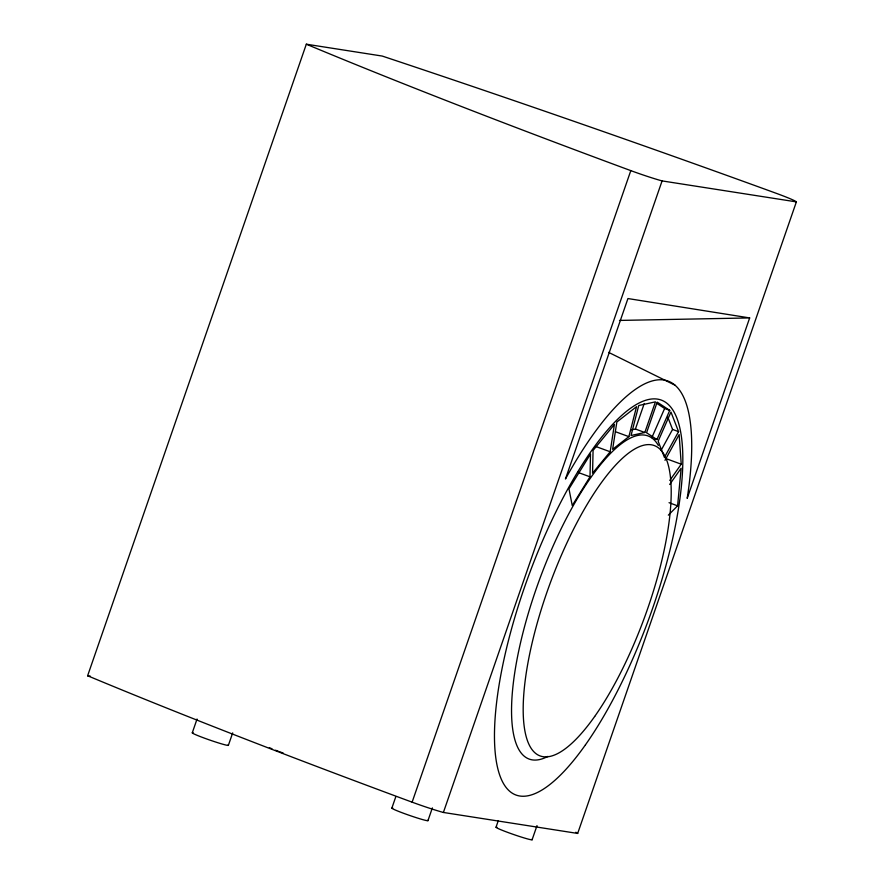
<?xml version="1.0" encoding="UTF-8"?>
<svg xmlns="http://www.w3.org/2000/svg" width="884" height="884" viewBox="0 0 884 884"><rect width="100%" height="100%" fill="white"/><g stroke="black" fill="none" stroke-linecap="round" stroke-linejoin="round"><path stroke-width="1.33" d="M590.004 476.819L590.501 454.067L568.964 488.863L572.246 505.526L590.004 476.819L577.782 472.332M668.337 515.151L677.597 505.836L681.144 468.222L669.696 484.454M610.17 451.768L614.402 424.475L593.065 450.431L592.567 473.183L610.17 451.768L595.507 446.387M628.867 436.652L636.546 406.662L616.855 421.999L612.623 449.304L628.867 436.652L615.419 431.712M87.626 675.752L306.328 44.2L382.219 56.057A878.652 50.576 19.1 0 1 768.362 190.436L776.318 193.342A30.365 1.746 19.1 0 1 796.374 201.883L577.672 833.435L443.392 812.462A30.365 1.746 19.1 0 1 412.121 802.164L404.297 799.28A878.652 50.576 19.1 0 1 87.626 675.752L90.345 676.172M192.292 732.781L197.044 719.035M228.359 745.378L232.691 732.891M391.866 808.086L395.855 796.583M412.121 802.164L630.811 170.623L622.988 167.739A878.652 50.576 19.1 0 1 306.328 44.2M427.944 820.683L432.364 807.899M443.392 812.462L662.083 180.911L796.374 201.883M496.023 827.203L498.256 820.75M631.651 429.856L635.408 429.027L644.248 403.513M644.823 432.486L655.431 401.855L638.723 405.524L631.043 435.514L644.823 432.486L635.408 429.027M532.091 839.8L537.008 825.623M749.665 317.931L687.188 498.366A230.481 69.958 -69.8 0 0 565.451 478.995L627.938 298.549L749.665 317.931L619.485 320.428M651.817 437.679L664.624 408.485L656.624 403.248M656.945 439.558L669.752 410.375L657.177 402.132L646.569 432.762L656.945 439.558L654.381 438.619M661 450.508L672.569 429.436L667.829 417.193M678.558 431.635L664.414 457.393L658.149 441.226L670.967 412.043L678.558 431.635L672.569 429.436M665 460.332L679.144 434.585L681.232 464.199L669.785 480.432M664.624 408.485L669.752 410.375M665.343 458.365L681.232 464.199M669.044 502.687L677.597 505.836M608.612 352.373L675.056 385.214M575.771 832.242A30.365 1.746 19.1 0 1 576.677 832.728M577.318 833.126A30.365 1.746 19.1 0 1 577.672 833.435M427.646 820.275A19.128 1.105 19.1 0 1 408.695 815.125A19.128 1.105 19.1 0 1 392.794 808.109M228.061 744.969A19.128 1.105 19.1 0 1 209.11 739.82A19.128 1.105 19.1 0 1 193.22 732.803M283.212 753.069A19.128 1.105 19.1 0 1 279.764 751.82M278.659 751.411A19.128 1.105 19.1 0 1 275.532 750.229M271.985 748.803A19.128 1.105 19.1 0 1 269.377 747.654M531.792 839.391A19.128 1.105 19.1 0 1 512.853 834.242A19.128 1.105 19.1 0 1 496.952 827.225M547.914 756.384A172.148 52.255 -69.8 0 1 537.571 584.965A172.148 52.255 -69.8 0 1 658.348 445.459M662.083 180.911A30.365 1.746 19.1 0 1 630.811 170.623M585.451 744.836A210.403 63.858 -69.8 0 0 671.652 408.264A210.403 63.858 -69.8 0 0 508.819 639.077A210.403 63.858 -69.8 0 0 585.451 744.836M594.689 716.46A165.33 50.178 -69.8 0 0 662.425 451.989A165.33 50.178 -69.8 0 0 534.466 633.353A165.33 50.178 -69.8 0 0 594.689 716.46"/></g></svg>
